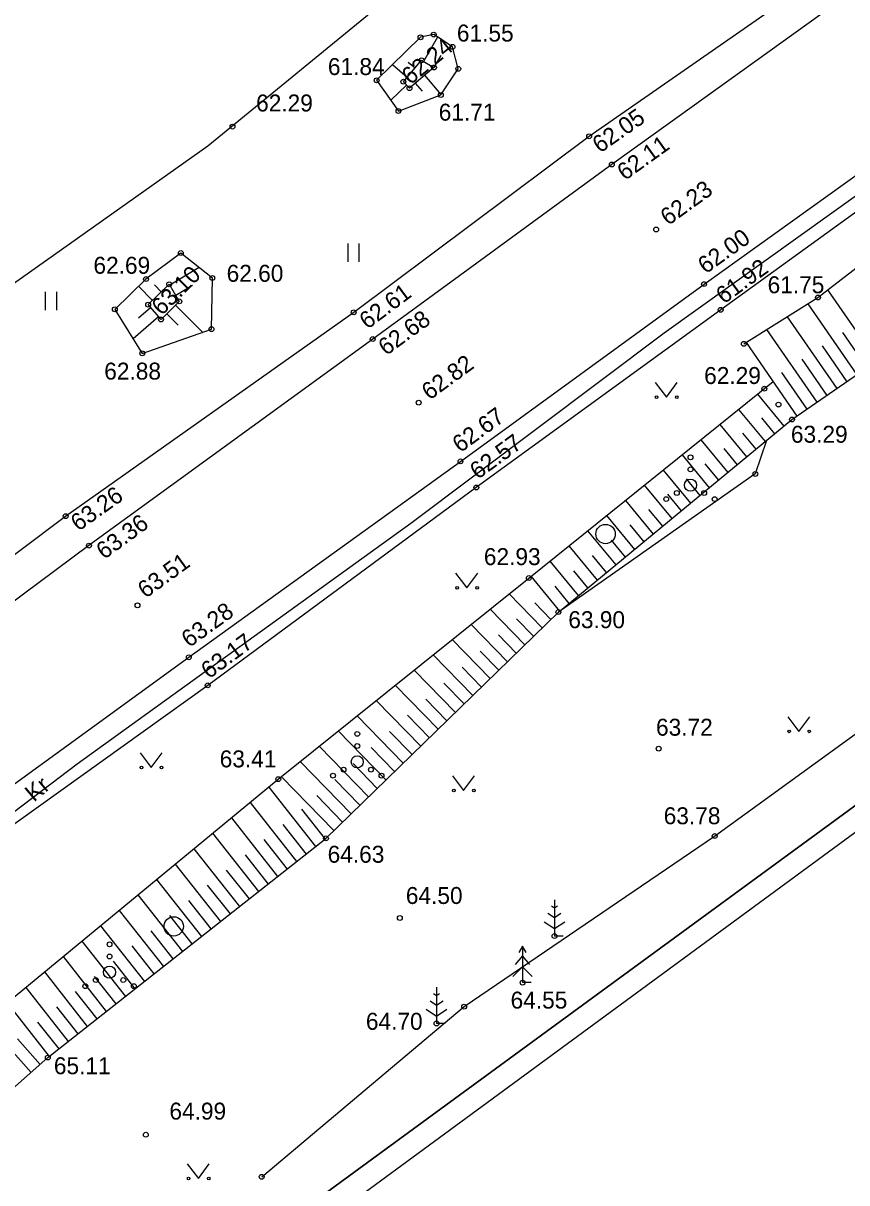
# Model space of a CAD drawing. Extents: x 642058 to 645301, y 6458176 to 6461004.
# Drawn here: x 643650.43 to 643684.43, y 6458904.47 to 6458952.34 of the extents above; entities that cross this region are included whole.
import ezdxf

# ---------------------------------------------------------------- set-up
doc = ezdxf.new("R2010")
doc.units = 0
for name, color, linetype in [('HALJASTUS', 7, 'Continuous'), ('KORGUS', 7, 'Continuous'), ('MOOTMPUNKT', 7, 'Continuous'), ('MOOTPIIR', 7, 'Continuous'), ('PIIR', 7, 'Continuous'), ('PUU', 7, 'Continuous'), ('RELJEEF', 7, 'Continuous'), ('SITRASS', 7, 'Continuous'), ('TEE', 7, 'Continuous')]:
    doc.layers.add(name, color=color, linetype=linetype)

msp = doc.modelspace()

# ---------------------------------------------------------------- linework, layer by layer
at = {"layer": 'HALJASTUS'}
for p, q in [((643663.834, 6458943.241), (643663.834, 6458942.48)), ((643664.289, 6458943.241), (643664.289, 6458942.48)), ((643651.347, 6458941.25), (643651.347, 6458940.489)), ((643651.802, 6458941.25), (643651.802, 6458940.489)), ((643676.52, 6458937.508), (643676.984, 6458936.901)), ((643676.984, 6458936.901), (643677.429, 6458937.508)), ((643668.286, 6458929.636), (643668.749, 6458929.029)), ((643668.749, 6458929.029), (643669.195, 6458929.636)), ((643681.995, 6458923.709), (643682.458, 6458923.102)), ((643682.458, 6458923.102), (643682.904, 6458923.709)), ((643655.256, 6458922.215), (643655.719, 6458921.609)), ((643655.719, 6458921.609), (643656.165, 6458922.215)), ((643668.15, 6458921.265), (643668.614, 6458920.659)), ((643668.614, 6458920.659), (643669.059, 6458921.265)), ((643657.201, 6458905.249), (643657.664, 6458904.642)), ((643657.664, 6458904.642), (643658.11, 6458905.249))]:
    msp.add_line(p, q, dxfattribs=at)
for points in [[(643660.279, 6458904.714), (643668.64, 6458911.74), (643678.977, 6458918.78), (643688.532, 6458925.709), (643701.921, 6458935.305)], [(643681.115, 6458935.107), (643680.655, 6458933.728), (643672.527, 6458928.027)]]:
    msp.add_lwpolyline(points, dxfattribs=at)
for centre, radius in [((643676.583, 6458936.901), 0.055), ((643677.412, 6458936.901), 0.055), ((643677.979, 6458934.416), 0.1), ((643677.979, 6458933.916), 0.1), ((643677.979, 6458933.266), 0.25), ((643676.979, 6458932.691), 0.1), ((643677.414, 6458932.941), 0.1), ((643678.544, 6458932.941), 0.1), ((643678.979, 6458932.691), 0.1), ((643674.474, 6458931.249), 0.4), ((643668.348, 6458929.029), 0.055), ((643669.177, 6458929.029), 0.055), ((643664.224, 6458922.998), 0.1), ((643682.057, 6458923.102), 0.055), ((643682.886, 6458923.102), 0.055), ((643664.224, 6458922.498), 0.1), ((643664.224, 6458921.848), 0.25), ((643655.318, 6458921.609), 0.055), ((643656.147, 6458921.609), 0.055), ((643663.659, 6458921.523), 0.1), ((643664.789, 6458921.523), 0.1), ((643663.224, 6458921.273), 0.1), ((643665.224, 6458921.273), 0.1), ((643668.213, 6458920.659), 0.055), ((643669.041, 6458920.659), 0.055), ((643656.648, 6458915.052), 0.4), ((643653.999, 6458914.311), 0.1), ((643653.999, 6458913.811), 0.1), ((643653.999, 6458913.161), 0.25), ((643652.999, 6458912.586), 0.1), ((643653.434, 6458912.836), 0.1), ((643654.564, 6458912.836), 0.1), ((643654.999, 6458912.586), 0.1), ((643657.263, 6458904.642), 0.055), ((643658.092, 6458904.642), 0.055)]:
    msp.add_circle(centre, radius, dxfattribs=at)
at = {"layer": 'KORGUS'}
for centre in [(643668.155, 6458951.361), (643665.023, 6458949.978), (643666.38, 6458949.651), (643667.675, 6458949.373), (643659.073, 6458948.067), (643673.799, 6458947.668), (643674.733, 6458946.504), (643676.564, 6458943.821), (643655.502, 6458941.774), (643658.242, 6458941.816), (643678.539, 6458941.566), (643683.243, 6458941.015), (643664.077, 6458940.401), (643679.227, 6458940.503), (643656.123, 6458940.104), (643664.862, 6458939.296), (643655.349, 6458938.707), (643681.03, 6458937.247), (643666.76, 6458936.672), (643682.169, 6458935.976), (643668.483, 6458934.247), (643669.139, 6458933.169), (643652.185, 6458931.985), (643653.149, 6458930.771), (643671.304, 6458929.431), (643655.153, 6458928.307), (643672.527, 6458928.027), (643657.269, 6458926.162), (643658.05, 6458925), (643676.668, 6458922.389), (643660.963, 6458921.128), (643662.931, 6458918.684), (643678.977, 6458918.78), (643665.979, 6458915.398), (643671.049, 6458912.731), (643667.497, 6458911.041), (643651.449, 6458909.637), (643655.494, 6458906.452), (643660.279, 6458904.714)]:
    msp.add_circle(centre, 0.1, dxfattribs=at)
at = {"layer": 'MOOTMPUNKT'}
for centre in [(643666.833, 6458951.754), (643667.379, 6458951.865), (643666.88, 6458950.804), (643667.392, 6458950.505), (643668.394, 6458950.45), (643666.127, 6458949.92), (643665.922, 6458948.71), (643656.943, 6458942.847), (643656.457, 6458941.559), (643655.594, 6458940.718), (643656.878, 6458940.852), (643654.215, 6458940.523), (643658.206, 6458939.706), (643680.185, 6458939.101), (643681.611, 6458936.593), (643680.655, 6458933.728), (643672.364, 6458914.653), (643668.635, 6458911.741), (643668.64, 6458911.74)]:
    msp.add_circle(centre, 0.1, dxfattribs=at)
at = {"layer": 'MOOTPIIR'}
for points in [[(644215.384, 6459320.802), (644201.559, 6459345.199), (644180.415, 6459334.356), (644173.909, 6459318.362), (644132.977, 6459286.376), (644049.215, 6459223.215), (644006.657, 6459206.138), (643914.763, 6459145.688), (643865.157, 6459105.57), (643803.352, 6459055.421), (643773.805, 6459034.277), (643720.945, 6458997.14), (643689.501, 6458973.015), (643658.056, 6458947.263), (643618.209, 6458919.071), (643594.354, 6458898.198), (643579.445, 6458880.85), (643559.657, 6458854.013), (643498.394, 6458756.969), (643471.829, 6458715.766), (643425.475, 6458678.087)], [(643492.701, 6458681.068), (643520.08, 6458715.224), (643553.232, 6458763.937), (643549.327, 6458766.753), (643548.517, 6458767.795), (643563.685, 6458790.605), (643567.689, 6458786.91), (643595.167, 6458833.412), (643604.258, 6458846.582), (643601.779, 6458849.426), (643604.327, 6458856.952), (643632, 6458884.394), (643653.073, 6458901.183), (643662.337, 6458902.457), (643712.271, 6458939.13)]]:
    msp.add_lwpolyline(points, dxfattribs=at)
at = {"layer": 'PIIR'}
msp.add_lwpolyline([(643492.13, 6458678.64), (643527.45, 6458722.43), (643574.9, 6458799.13), (643606.81, 6458850.31), (643614.72, 6458861.53), (643623.38, 6458871.65), (643639.8, 6458886.92), (643656.9, 6458899.63), (643722.88, 6458947.92)], dxfattribs=at)
msp.add_lwpolyline([(643722.88, 6458947.92), (643656.9, 6458899.63), (643704.08, 6458854.95), (643756.3, 6458914.96)], close=True, dxfattribs=at)
at = {"layer": 'PUU'}
for p, q in [((643672.364, 6458915.803), (643672.24, 6458915.886)), ((643672.364, 6458916.153), (643672.364, 6458914.653)), ((643672.488, 6458915.886), (643672.364, 6458915.803)), ((643672.364, 6458915.403), (643672.097, 6458915.581)), ((643672.631, 6458915.581), (643672.364, 6458915.403)), ((643671.94, 6458915.242), (643672.364, 6458914.96)), ((643672.364, 6458914.96), (643672.788, 6458915.242)), ((643672.724, 6458914.653), (643672.364, 6458914.653)), ((643671.049, 6458914.231), (643670.899, 6458913.981)), ((643671.199, 6458913.981), (643671.049, 6458914.231)), ((643671.049, 6458914.231), (643671.049, 6458912.731)), ((643671.049, 6458913.831), (643670.749, 6458913.481)), ((643671.349, 6458913.481), (643671.049, 6458913.831)), ((643671.049, 6458913.381), (643670.649, 6458912.981)), ((643671.449, 6458912.981), (643671.049, 6458913.381)), ((643667.497, 6458912.541), (643667.497, 6458911.041)), ((643671.409, 6458912.731), (643671.049, 6458912.731)), ((643667.497, 6458912.191), (643667.373, 6458912.274)), ((643667.621, 6458912.274), (643667.497, 6458912.191)), ((643667.073, 6458911.63), (643667.497, 6458911.348)), ((643667.497, 6458911.791), (643667.23, 6458911.969)), ((643667.764, 6458911.969), (643667.497, 6458911.791)), ((643667.497, 6458911.348), (643667.921, 6458911.63)), ((643667.857, 6458911.041), (643667.497, 6458911.041))]:
    msp.add_line(p, q, dxfattribs=at)
at = {"layer": 'RELJEEF'}
for p, q in [((643667.541, 6458951.76), (643666.957, 6458950.759)), ((643667.675, 6458950.997), (643667.388, 6458950.507)), ((643665.684, 6458950.626), (643666.289, 6458950.11)), ((643666.328, 6458950.734), (643666.613, 6458950.491)), ((643666.914, 6458949.527), (643666.631, 6458949.863)), ((643667.685, 6458949.389), (643667.013, 6458950.185)), ((643665.605, 6458949.158), (643666.262, 6458949.776)), ((643657.7, 6458942.247), (643656.48, 6458941.52)), ((643655.2, 6458941.48), (643655.773, 6458940.892)), ((643655.848, 6458941.531), (643656.131, 6458941.241)), ((643657.427, 6458941.502), (643656.736, 6458941.091)), ((643683.642, 6458941.323), (643685.667, 6458938.39)), ((643682.822, 6458940.751), (643684.844, 6458937.822)), ((643654.967, 6458939.318), (643656.019, 6458940.225)), ((643655.196, 6458940.176), (643655.693, 6458940.604)), ((643656.836, 6458939.868), (643656.365, 6458940.344)), ((643657.831, 6458939.575), (643656.72, 6458940.696)), ((643681.973, 6458940.22), (643684.021, 6458937.254)), ((643681.125, 6458939.689), (643683.198, 6458936.686)), ((643684.25, 6458939.562), (643685.255, 6458938.106)), ((643680.276, 6458939.158), (643682.375, 6458936.118)), ((643683.415, 6458939.012), (643684.432, 6458937.538)), ((643682.579, 6458938.462), (643683.609, 6458936.97)), ((643681.743, 6458937.913), (643682.786, 6458936.402)), ((643680.749, 6458937.021), (643681.836, 6458935.702)), ((643679.969, 6458936.395), (643681.065, 6458935.066)), ((643680.905, 6458936.046), (643681.451, 6458935.384)), ((643679.19, 6458935.768), (643680.293, 6458934.43)), ((643678.41, 6458935.142), (643679.522, 6458933.794)), ((643680.129, 6458935.415), (643680.679, 6458934.748)), ((643677.631, 6458934.515), (643678.75, 6458933.157)), ((643679.354, 6458934.783), (643679.908, 6458934.112)), ((643678.578, 6458934.152), (643679.136, 6458933.475)), ((643676.851, 6458933.889), (643677.979, 6458932.521)), ((643676.072, 6458933.262), (643677.207, 6458931.885)), ((643677.803, 6458933.521), (643678.364, 6458932.839)), ((643675.292, 6458932.636), (643676.435, 6458931.249)), ((643677.027, 6458932.889), (643677.593, 6458932.203)), ((643676.251, 6458932.258), (643676.821, 6458931.567)), ((643674.512, 6458932.009), (643675.664, 6458930.613)), ((643675.476, 6458931.627), (643676.05, 6458930.931)), ((643673.733, 6458931.383), (643674.892, 6458929.977)), ((643672.953, 6458930.756), (643674.121, 6458929.341)), ((643674.7, 6458930.996), (643675.278, 6458930.295)), ((643673.925, 6458930.364), (643674.506, 6458929.659)), ((643672.174, 6458930.13), (643673.349, 6458928.705)), ((643673.149, 6458929.733), (643673.735, 6458929.023)), ((643671.394, 6458929.504), (643672.577, 6458928.069)), ((643670.491, 6458928.778), (643671.857, 6458927.375)), ((643672.374, 6458929.102), (643672.963, 6458928.387)), ((643671.549, 6458928.408), (643672.216, 6458927.724)), ((643669.708, 6458928.149), (643671.141, 6458926.677)), ((643668.924, 6458927.52), (643670.424, 6458925.98)), ((643670.799, 6458927.745), (643671.499, 6458927.026)), ((643668.141, 6458926.891), (643669.708, 6458925.282)), ((643670.049, 6458927.082), (643670.783, 6458926.329)), ((643669.299, 6458926.418), (643670.066, 6458925.631)), ((643667.358, 6458926.262), (643668.991, 6458924.585)), ((643666.574, 6458925.633), (643668.275, 6458923.887)), ((643668.549, 6458925.755), (643669.35, 6458924.933)), ((643665.791, 6458925.005), (643667.558, 6458923.189)), ((643667.8, 6458925.092), (643668.633, 6458924.236)), ((643667.05, 6458924.429), (643667.917, 6458923.538)), ((643665.008, 6458924.376), (643666.842, 6458922.492)), ((643664.224, 6458923.747), (643666.125, 6458921.794)), ((643666.3, 6458923.765), (643667.2, 6458922.841)), ((643663.441, 6458923.118), (643665.409, 6458921.097)), ((643665.55, 6458923.102), (643666.484, 6458922.143)), ((643662.658, 6458922.489), (643664.692, 6458920.399)), ((643664.8, 6458922.439), (643665.767, 6458921.445)), ((643661.874, 6458921.86), (643663.976, 6458919.701)), ((643664.05, 6458921.775), (643665.051, 6458920.748)), ((643661.091, 6458921.231), (643663.259, 6458919.004)), ((643663.3, 6458921.112), (643664.334, 6458920.05)), ((643660.571, 6458920.805), (643662.506, 6458918.349)), ((643659.799, 6458920.168), (643661.72, 6458917.73)), ((643662.55, 6458920.449), (643663.618, 6458919.353)), ((643661.927, 6458919.89), (643662.898, 6458918.658)), ((643659.027, 6458919.532), (643660.935, 6458917.111)), ((643661.149, 6458919.263), (643662.113, 6458918.039)), ((643658.255, 6458918.896), (643660.149, 6458916.492)), ((643657.483, 6458918.26), (643659.364, 6458915.873)), ((643660.37, 6458918.635), (643661.327, 6458917.42)), ((643659.591, 6458918.008), (643660.542, 6458916.802)), ((643656.711, 6458917.624), (643658.578, 6458915.254)), ((643658.813, 6458917.38), (643659.756, 6458916.183)), ((643655.94, 6458916.987), (643657.793, 6458914.635)), ((643655.168, 6458916.351), (643657.007, 6458914.016)), ((643658.034, 6458916.753), (643658.971, 6458915.564)), ((643657.255, 6458916.125), (643658.185, 6458914.945)), ((643654.396, 6458915.715), (643656.222, 6458913.398)), ((643656.477, 6458915.498), (643657.4, 6458914.326)), ((643653.624, 6458915.079), (643655.436, 6458912.779)), ((643655.698, 6458914.87), (643656.615, 6458913.707)), ((643652.852, 6458914.443), (643654.651, 6458912.16)), ((643654.919, 6458914.243), (643655.829, 6458913.088)), ((643652.08, 6458913.806), (643653.865, 6458911.541)), ((643654.141, 6458913.615), (643655.044, 6458912.469)), ((643651.308, 6458913.17), (643653.08, 6458910.922)), ((643653.362, 6458912.987), (643654.258, 6458911.85)), ((643650.537, 6458912.534), (643652.294, 6458910.303)), ((643652.583, 6458912.36), (643653.473, 6458911.231)), ((643649.765, 6458911.898), (643651.509, 6458909.684)), ((643651.805, 6458911.732), (643652.687, 6458910.613)), ((643648.864, 6458911.163), (643650.757, 6458909.025)), ((643651.026, 6458911.105), (643651.902, 6458909.994)), ((643650.193, 6458910.417), (643651.132, 6458909.356))]:
    msp.add_line(p, q, dxfattribs=at)
for points in [[(643680.185, 6458939.101), (643683.243, 6458941.015), (643691.729, 6458947.566), (643704.128, 6458955.916), (643706.605, 6458957.996), (643708.824, 6458958.88)], [(643682.169, 6458935.976), (643694.364, 6458944.394), (643705.572, 6458953.889), (643707.732, 6458956.062), (643708.824, 6458958.88)], [(643667.379, 6458951.865), (643666.833, 6458951.754), (643665.023, 6458949.978), (643665.922, 6458948.71), (643667.675, 6458949.373), (643668.394, 6458950.45), (643668.155, 6458951.361), (643667.379, 6458951.865)], [(643666.127, 6458949.92), (643666.88, 6458950.804), (643667.392, 6458950.505), (643666.38, 6458949.651), (643666.127, 6458949.92)], [(643656.943, 6458942.847), (643655.502, 6458941.774), (643654.215, 6458940.523), (643655.349, 6458938.707), (643658.206, 6458939.706), (643658.242, 6458941.816), (643656.943, 6458942.847)], [(643655.594, 6458940.718), (643656.457, 6458941.559), (643656.878, 6458940.852), (643656.123, 6458940.104), (643655.594, 6458940.718)], [(643616.094, 6458882.508), (643627.82, 6458893.564), (643638.803, 6458903.029), (643649.31, 6458911.523), (643660.963, 6458921.128), (643671.304, 6458929.431), (643681.394, 6458937.539)], [(643617.81, 6458881.017), (643630.163, 6458891.593), (643640.581, 6458900.015), (643651.449, 6458909.637), (643662.931, 6458918.684), (643672.527, 6458928.027), (643682.169, 6458935.976)]]:
    msp.add_lwpolyline(points, dxfattribs=at)
at = {"layer": 'SITRASS'}
msp.add_lwpolyline([(643713.094, 6458965.548), (643701.184, 6458957.046), (643689.329, 6458948.448), (643676.895, 6458939.545), (643666.433, 6458931.685), (643652.666, 6458921.747), (643638.421, 6458910.943), (643623.379, 6458898.348), (643612.084, 6458887.398), (643606.054, 6458881.501), (643599.397, 6458874.597), (643592.468, 6458866.351), (643584.859, 6458856.27), (643577.168, 6458845.353), (643568.766, 6458832.354), (643558.911, 6458817.392), (643550.283, 6458803.769)], dxfattribs=at)
at = {"layer": 'TEE'}
for points in [[(643472.602, 6458701.462), (643482.907, 6458713.009), (643492.956, 6458725.54), (643502.918, 6458739.674), (643512.114, 6458753.924), (643519.629, 6458766.483), (643527.413, 6458779.729), (643535.482, 6458793.412), (643544.155, 6458808.017), (643552.093, 6458821.563), (643561.668, 6458836.721), (643569.957, 6458850.073), (643580.087, 6458864.289), (643589.47, 6458876.342), (643606.371, 6458894.813), (643618.645, 6458905.939), (643629.423, 6458914.559), (643640.585, 6458923.275), (643652.185, 6458931.985), (643664.077, 6458940.401), (643673.799, 6458947.668), (643685.923, 6458956.101), (643698.005, 6458964.686)], [(643698.804, 6458963.743), (643686.638, 6458955.063), (643674.733, 6458946.504), (643664.862, 6458939.296), (643653.149, 6458930.771), (643641.468, 6458922.094), (643630.403, 6458913.444), (643619.498, 6458904.608), (643607.554, 6458893.287), (643590.637, 6458875.301), (643581.125, 6458863.225), (643571.196, 6458848.933), (643562.927, 6458835.968), (643553.326, 6458820.656), (643545.491, 6458807.086), (643536.879, 6458792.65), (643528.698, 6458779.012), (643520.873, 6458765.719), (643513.399, 6458753.245), (643504.094, 6458738.846), (643494.161, 6458724.614), (643483.915, 6458711.685), (643473.715, 6458700.272)], [(643713.325, 6458959.484), (643710.32, 6458961.035), (643708.146, 6458961.292), (643705.913, 6458959.969), (643702.803, 6458957.56), (643679.227, 6458940.503), (643669.139, 6458933.169), (643658.05, 6458925), (643645.81, 6458916.232), (643634.818, 6458907.73), (643624.012, 6458898.964), (643611.828, 6458887.361), (643596.492, 6458870.775), (643586.91, 6458858.248), (643577.2, 6458844.835), (643568.824, 6458832.058), (643558.994, 6458816.203)], [(643477.558, 6458694.937), (643489.283, 6458707.346), (643499.197, 6458720.828), (643508.854, 6458735.422), (643518.14, 6458750.431), (643525.591, 6458762.61), (643533.582, 6458776.075), (643541.188, 6458789.289), (643550.109, 6458804.107), (643557.738, 6458816.99), (643567.887, 6458832.798), (643576.232, 6458845.532), (643585.905, 6458859.115), (643595.659, 6458871.656), (643610.82, 6458888.527), (643623.114, 6458900.019), (643633.941, 6458908.938), (643645.03, 6458917.282), (643657.269, 6458926.162), (643668.483, 6458934.247), (643678.539, 6458941.566), (643690.217, 6458949.936), (643702.196, 6458958.543)]]:
    msp.add_lwpolyline(points, dxfattribs=at)

# ---------------------------------------------------------------- texts
at = {"layer": 'KORGUS'}
for s, p in [('61.55', (643668.338, 6458951.579)), ('61.84', (643663.012, 6458950.196)), ('62.29', (643660.048, 6458948.692)), ('61.71', (643667.587, 6458948.313)), ('62.69', (643653.333, 6458941.992)), ('62.60', (643658.832, 6458941.661)), ('61.75', (643681.164, 6458941.188)), ('62.88', (643653.779, 6458937.624)), ('62.29', (643678.544, 6458937.442)), ('63.29', (643682.126, 6458935.017)), ('62.93', (643669.451, 6458929.966)), ('63.90', (643672.936, 6458927.363)), ('63.72', (643676.557, 6458922.924)), ('63.41', (643658.545, 6458921.617)), ('63.78', (643676.875, 6458919.269)), ('64.63', (643663.001, 6458917.68)), ('64.50', (643666.23, 6458915.978)), ('64.55', (643670.554, 6458911.659)), ('64.70', (643664.581, 6458910.784)), ('65.11', (643651.7, 6458908.95)), ('64.99', (643656.469, 6458907.077))]:
    msp.add_text(s, height=0.7, dxfattribs=at).set_placement(p)
for s, rotation, p in [('62.24', 38.9667, (643666.416, 6458949.767)), ('62.05', 34.821, (643674.243, 6458946.951)), ('62.11', 35.7139, (643675.273, 6458945.816)), ('62.23', 35.7139, (643677.059, 6458943.96)), ('62.00', 35.6304, (643678.605, 6458941.963)), ('63.10', 44.7332, (643656.15, 6458940.239)), ('61.92', 35.8854, (643679.356, 6458940.721)), ('62.61', 36.7774, (643664.642, 6458939.676)), ('62.68', 36.1377, (643665.417, 6458938.589)), ('62.82', 36.1377, (643667.207, 6458936.752)), ('62.67', 36.048, (643668.474, 6458934.58)), ('62.57', 36.0172, (643669.198, 6458933.479)), ('63.26', 35.2871, (643652.71, 6458931.339)), ('63.36', 36.048, (643653.773, 6458930.176)), ('63.51', 36.048, (643655.486, 6458928.571)), ('63.28', 35.7906, (643657.287, 6458926.538)), ('63.17', 36.3782, (643658.102, 6458925.244))]:
    msp.add_text(s, height=0.7, rotation=rotation, dxfattribs=at).set_placement(p)
at = {"layer": 'TEE'}
msp.add_text('Kr', height=0.7, rotation=40.2379, dxfattribs=at).set_placement((643650.877, 6458920.162))

doc.saveas('drawing.dxf')
